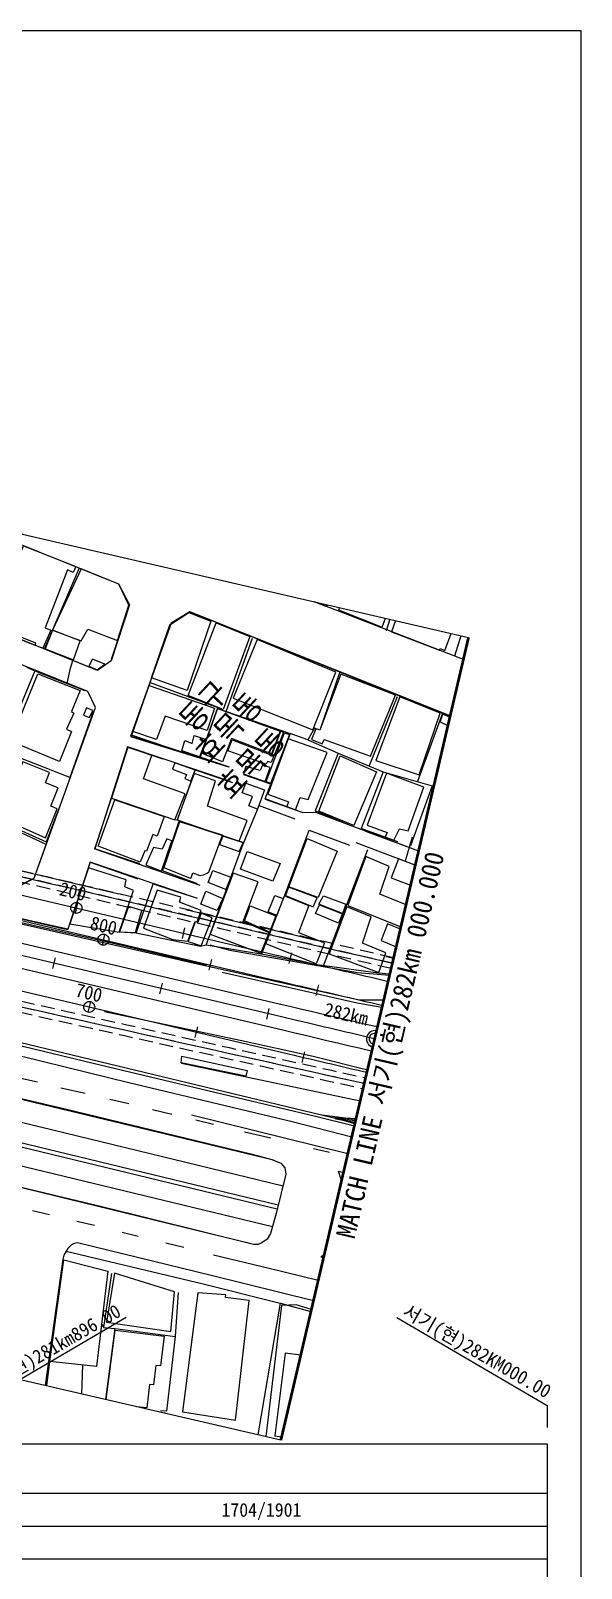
# Model space of a CAD drawing. Header units: millimetres. Extents: x 3302 to 4098, y 1103 to 1809.
# Drawn here: x 3997.7 to 4097.9, y 1339.2 to 1619.1 of the extents above; entities that cross this region are included whole.
import ezdxf
from ezdxf.enums import TextEntityAlignment as Align
from ezdxf.xclip import XClip

# ---------------------------------------------------------------- set-up
doc = ezdxf.new("R2010")
doc.units = ezdxf.units.MM
doc.header["$LTSCALE"] = 10
doc.header["$MEASUREMENT"] = 0
doc.header["$XCLIPFRAME"] = 2
for name, pattern in [('A-CENTR01', [2, 1.25, -0.25, 0.25, -0.25]), ('DASHED', [0.75, 0.5, -0.25]), ('HIDDEN', [0.375, 0.25, -0.125])]:
    doc.linetypes.add(name, pattern=pattern)
for name, color, linetype in [('TN-CABL', 4, 'Continuous'), ('TN-MACL', 6, 'A-CENTR01'), ('TN-MACT', 6, 'Continuous'), ('TT-TABL-LIN1', 4, 'Continuous'), ('TT-TABL-LIN2', 1, 'Continuous'), ('TT-TABL-TEX2', 3, 'Continuous'), ('TZ-BASE', 253, 'Continuous'), ('TZ-CABL', 4, 'Continuous'), ('TZ-LEAL', 1, 'Continuous'), ('TZ-LEAT', 3, 'Continuous')]:
    doc.layers.add(name, color=color, linetype=linetype)
doc.layers.add('TX-PAPR', color=2, linetype='Continuous', plot=False)
doc.styles.get("Standard").update_dxf_attribs({"font": 'GulimChe.ttf'})
doc.linetypes.add('TRACKS', pattern='A,3.81,[130,ltypeshp.shx,S=6.35,R=0,X=0,Y=0],3.81', length=7.62)
doc.linetypes.add('ZIGZAG', pattern='A,0.0001,-0.2,[131,ltypeshp.shx,S=0.2,R=0,X=-0.2,Y=0],-0.4,[131,ltypeshp.shx,S=0.2,R=180,X=0.2,Y=0],-0.2', length=0.8001)

# ---------------------------------------------------------------- blocks, each defined once
blk = doc.blocks.new('JD-DRDHDHDFHDHF')
at = {"layer": 'TZ-BASE'}
for p, q in [((623.51, 24.85), (623.05, 22.91)), ((623.51, 24.85), (623.05, 22.91)), ((642.98, 20.27), (642.52, 18.32)), ((642.98, 20.27), (642.52, 18.32)), ((628.42, 19.07), (627.96, 17.13)), ((619.41, 14.77), (618.95, 12.83)), ((647.89, 14.49), (647.43, 12.54)), ((662.45, 15.68), (661.99, 13.74)), ((662.45, 15.68), (661.99, 13.74)), ((638.88, 10.19), (638.42, 8.24)), ((667.36, 9.9), (666.9, 7.96)), ((625.86, 6.83), (625.4, 4.89)), ((658.35, 5.6), (657.89, 3.66)), ((645.33, 2.25), (644.87, 0.3)), ((677.82, 1.03), (677.36, -0.92)), ((664.8, -2.34), (664.34, -4.28))]:
    blk.add_line(p, q, dxfattribs=at)
at = {"layer": 'TZ-BASE', "linetype": 'DASHED', "ltscale": 5, "flags": 128}
blk.add_lwpolyline([(-9.88, 16.59, -0.172881), (352.19, 89.28), (352.27, 89.26), (353.26, 89.12), (354.25, 88.97), (355.23, 88.83), (356.22, 88.68), (357.21, 88.52), (358.2, 88.37), (359.19, 88.22), (360.18, 88.06), (361.16, 87.9), (362.15, 87.74), (363.14, 87.58), (364.12, 87.42), (365.11, 87.25), (366.1, 87.08), (367.08, 86.92), (368.07, 86.75), (369.05, 86.58), (370.04, 86.4), (371.02, 86.23), (372.01, 86.06), (372.99, 85.88), (373.98, 85.7), (374.96, 85.52), (375.94, 85.34), (376.93, 85.16), (377.91, 84.98), (378.89, 84.79), (379.87, 84.61), (380.86, 84.42), (381.84, 84.23), (382.82, 84.04), (383.8, 83.85), (384.78, 83.66), (385.76, 83.47), (386.75, 83.27), (387.73, 83.08), (388.71, 82.88), (389.69, 82.68), (390.67, 82.48), (391.65, 82.28), (392.63, 82.08), (393.61, 81.88), (394.59, 81.68), (395.56, 81.47), (396.54, 81.27), (397.52, 81.06), (398.5, 80.86), (399.48, 80.65), (400.46, 80.44), (401.43, 80.23), (402.41, 80.02), (403.39, 79.81), (404.37, 79.6), (405.34, 79.39), (406.32, 79.17), (407.3, 78.96), (408.27, 78.74), (409.25, 78.53), (410.23, 78.31), (411.2, 78.1), (412.18, 77.88), (413.16, 77.66), (414.13, 77.44), (415.11, 77.22), (416.08, 77), (417.06, 76.78), (418.03, 76.56), (419.01, 76.34), (419.98, 76.11), (420.96, 75.89), (421.93, 75.67), (422.91, 75.45), (423.88, 75.22), (424.86, 75), (425.83, 74.77), (426.8, 74.55), (427.78, 74.32), (428.75, 74.09), (429.73, 73.87), (430.7, 73.64), (431.68, 73.41), (432.65, 73.19), (433.62, 72.96), (434.6, 72.73), (435.57, 72.5), (436.54, 72.28), (437.52, 72.05), (438.49, 71.82), (439.46, 71.59), (440.44, 71.36), (441.41, 71.13), (442.38, 70.9), (443.36, 70.67), (444.33, 70.44), (445.3, 70.21), (446.28, 69.99), (657.56, 20.22), (658.54, 19.99), (659.51, 19.76), (660.48, 19.53), (661.46, 19.31), (662.43, 19.08), (663.4, 18.85), (664.38, 18.62), (665.35, 18.39), (666.32, 18.16), (667.3, 17.93), (668.27, 17.7), (669.25, 17.47), (670.22, 17.25), (671.19, 17.02), (672.17, 16.79), (673.14, 16.56), (674.11, 16.33), (675.09, 16.11), (676.06, 15.88), (677.03, 15.65), (678.01, 15.42), (678.98, 15.2), (679.96, 14.97), (680.93, 14.74), (681.02, 14.72)], format="xyb", dxfattribs=at)
at = {"layer": 'TZ-BASE'}
for points in [[(448.58, 65.03), (658.45, 15.6), (659.42, 15.37), (660.39, 15.14), (661.37, 14.91), (662.34, 14.68), (663.31, 14.45), (664.29, 14.22), (665.26, 13.99), (666.23, 13.76), (667.21, 13.54), (668.18, 13.31), (669.15, 13.08), (670.13, 12.85), (671.1, 12.62), (672.07, 12.39), (673.05, 12.16), (674.02, 11.94), (675, 11.71), (675.97, 11.48), (676.94, 11.25), (677.92, 11.03), (678.89, 10.8), (679.86, 10.57), (680.04, 10.53)], [(448.58, 65.03), (658.45, 15.6), (659.42, 15.37), (660.39, 15.14), (661.37, 14.91), (662.34, 14.68), (663.31, 14.45), (664.29, 14.22), (665.26, 13.99), (666.23, 13.76), (667.21, 13.54), (668.18, 13.31), (669.15, 13.08), (670.13, 12.85), (671.1, 12.62), (672.07, 12.39), (673.05, 12.16), (674.02, 11.94), (675, 11.71), (675.97, 11.48), (676.94, 11.25), (677.92, 11.03), (678.89, 10.8), (679.86, 10.57), (680.04, 10.53)], [(450.99, 59.84), (659.37, 10.76), (660.34, 10.53), (661.32, 10.3), (662.29, 10.07), (663.26, 9.84), (664.24, 9.61), (665.21, 9.38), (666.18, 9.15), (667.16, 8.92), (668.13, 8.69), (669.1, 8.47), (670.08, 8.24), (671.05, 8.01), (672.02, 7.78), (673, 7.55), (673.97, 7.32), (674.94, 7.1), (675.92, 6.87), (676.89, 6.64), (677.87, 6.41), (678.84, 6.19), (679.01, 6.14)], [(677.59, 0.05), (677.2, 0.14), (676.23, 0.37), (675.25, 0.6), (674.28, 0.83), (673.31, 1.06), (672.33, 1.29), (671.36, 1.51), (670.38, 1.74), (669.41, 1.97), (668.44, 2.2), (667.46, 2.43), (666.49, 2.66), (665.52, 2.89), (664.54, 3.12), (663.57, 3.35), (662.6, 3.58), (661.62, 3.8), (660.65, 4.03), (454.63, 52.56)], [(458.27, 45.28), (661.93, -2.69), (662.91, -2.92), (663.88, -3.15), (664.85, -3.38), (665.83, -3.61), (666.8, -3.83), (667.77, -4.06), (668.75, -4.29), (669.72, -4.52), (670.69, -4.75), (671.67, -4.98), (672.64, -5.21), (673.61, -5.44), (674.59, -5.67), (675.56, -5.89), (676.16, -6.04)], [(502.89, 43.5), (660.19, 6.45), (662.14, 6), (664.08, 5.54), (666.03, 5.08), (667.98, 4.62), (669.92, 4.16), (671.87, 3.71), (673.82, 3.25), (675.76, 2.79), (677.71, 2.34), (678.1, 2.25)], [(501.85, 39.12), (661.11, 1.61), (663.06, 1.16), (665.01, 0.7), (666.95, 0.24), (668.9, -0.22), (670.85, -0.68), (672.79, -1.13), (674.74, -1.59), (676.69, -2.05), (677.08, -2.14)]]:
    blk.add_lwpolyline(points, dxfattribs=at)
for points, elevation in [([(621.6, 64.83), (621.65, 65.01), (622.21, 67.49), (622.62, 68.93), (622.64, 68.97), (622.66, 69), (622.69, 69.03), (622.7, 69.06)], 49), ([(683.18, 32.46), (684.5, 36.79)], 51), ([(674.18, -14.5), (672.29, -14.36), (667.97, -13.81)], 47), ([(674.16, -14.6), (670.14, -14.34)], 48), ([(674.1, -14.87), (671.16, -14.56), (670.4, -14.5)], 49), ([(674.03, -15.16), (670.49, -14.59)], 50)]:
    blk.add_lwpolyline(points, dxfattribs=dict(at, elevation=elevation))
at = {"layer": 'TZ-BASE', "extrusion": (-0.043951, 0.009229, 0.998991), "elevation": 19.9, "flags": 128}
blk.add_lwpolyline([(-127.68, 664.41), (-127.68, 631.17)], dxfattribs=at)
at = {"layer": 'TZ-BASE'}
for points in [[(619.18, 141.59, 51.34), (605.19, 104.62, 50.59), (605.94, 103.63, 50.54), (634.7, 91.39, 51.21), (638.41, 93.36, 51.26), (645.48, 114.61, 51.26)], [(693.73, 69.09, 51.71), (647.5, 86.97, 51.5), (645.57, 90.54, 51.31), (660.73, 134.78, 50.48), (671.23, 131.26, 50.31), (670.97, 130.42, 50.31), (681.39, 126.74, 50.13), (681.84, 128.01, 50.13), (684.99, 126.96, 49.94), (686.54, 131.5, 49.69)], [(645.36, 25.61, 48.01), (625.8, 32.22, 46.6), (621.76, 20.03, 46.47), (614.63, 21.6, 45.73), (587.9, 27.92, 45.24), (556.82, 34.96, 44.58), (525.58, 42.39, 44.22), (484.17, 52.78, 43.81), (433.28, 66.01, 43.25), (416.73, 70.19, 43.02), (399.19, 74.63, 42.61), (392.38, 75.94, 42.45), (381.11, 78.37, 42.33), (366.41, 79.74, 42.3), (343.29, 82, 42.25), (335.37, 82.82, 41.74), (323.38, 83.75, 41.15), (289.9, 84.55, 41.51), (278.09, 84.35, 41.45), (269.3, 84.08, 41.4)], [(156.46, 64.87, 46.82), (171.58, 67.78, 46.82), (191.25, 71.04, 46.82), (214.66, 73.43, 46.82), (233.5, 74.65, 46.7), (238.71, 81.21, 47.07), (267.67, 83.04, 47.3), (291.25, 83.33, 47.41), (322.34, 82.79, 47.39), (354.94, 79.68, 47.35), (381.69, 76.75, 47.35), (388.61, 75.49, 47.85), (432.51, 64.88, 47.85), (472.05, 54.58, 48.39), (516.69, 43.31, 48.56), (548.05, 35.76, 48.58), (573.3, 30.01, 49.08), (646.97, 13.36, 48.7)], [(647, 13.4, 49.11), (629.51, 17.53, 48.83), (608.31, 22.26, 48.9), (583.13, 27.93, 48.88), (550.98, 35.39, 48.47), (526.7, 41.19, 48.5), (501.7, 47.18, 48.5), (478.99, 52.94, 48.37), (464.44, 56.84, 48.26), (450.27, 60.47, 48.44), (435.6, 64.35, 47.91), (422.29, 67.75, 47.93), (411.58, 70.42, 47.88)], [(598.5, 44.55, 45.58), (593.86, 32.34, 45.4), (612.45, 27.57, 45.83), (615.6, 29.28, 45.83), (626.76, 60.34, 49.08), (625.37, 63.27, 49.03), (581.62, 80.91, 48.6)], [(691.33, 58.81, 51.75), (643.94, 77.78, 51.34), (640.55, 75.67, 51.23), (633.16, 55.07, 48.62), (651.01, 49.57, 49.31)], [(691.31, 58.73, 51.75), (643.94, 77.78, 51.34), (640.29, 75.41, 51.23), (633.3, 55.28, 48.62), (651.01, 49.57, 49.31)], [(691.28, 58.6, 65.27), (689.92, 59.14, 65.19), (689.52, 57.75, 65.03), (690.92, 57.05, 62.63)], [(292.04, 56.59, 42.91), (308.25, 56.64, 42.97), (320.1, 56.61, 42.94), (329.85, 56.51, 42.94), (343.64, 56.57, 42.86), (357.62, 56.34, 42.91), (368.42, 55.93, 42.76), (371.89, 55.7, 42.86), (374.66, 55.39, 42.89), (379.96, 54.54, 42.94), (388.69, 52.61, 42.79), (410.94, 47.31, 42.81), (432.71, 42.15, 42.81), (462.33, 35.33, 42.91), (487.32, 29.24, 43.07), (504.11, 25.3, 43.22), (548.69, 14.6, 44.27), (587.39, 5.07, 45.37), (600.68, 1.81, 46.11), (626.32, -4.38, 47.98), (666.81, -14, 51.23), (673.89, -15.76, 51.94)], [(300.72, 54.81, 42.71), (314, 54.86, 42.79), (328.56, 54.72, 42.74), (340.72, 54.71, 42.74), (348.95, 54.74, 42.71), (357, 54.69, 42.79), (360.7, 54.64, 42.79), (364.7, 54.63, 42.79), (368.59, 54.22, 42.81), (373.44, 53.8, 42.81), (376.83, 53.27, 42.79), (381.3, 52.35, 42.81), (390.38, 50.2, 42.74), (400.86, 47.79, 42.53), (417.22, 43.94, 42.68), (434.32, 39.97, 42.66), (462.12, 33.17, 42.84), (487.36, 27.17, 42.91), (528.25, 17.42, 43.71), (578.11, 5.38, 45.17), (609.44, -2.16, 46.86), (632.84, -7.92, 48.44), (662.54, -15, 50.65), (673.42, -17.77, 51.75)], [(651.37, 46.87, 49.42), (632.62, 53.2, 48.65), (626.64, 34.61, 46.73), (645.79, 28.02, 47.98)], [(657.63, 43.68, 50.49), (664.54, 41.25, 50.8), (666.79, 41.3, 50.72), (685.58, 34.24, 51.46)], [(675.94, 37.86, 51.08), (685.58, 34.24, 51.46)], [(684.98, 31.66, 51.39), (674.22, 35.73, 51.39)], [(683.29, 24.44, 54.53), (678.51, 26.38, 54.38), (680.22, 31.43, 54.72), (675.98, 33.23, 54.61), (672.69, 24.3, 54.41), (682.35, 20.41, 54.3)], [(684.98, 31.65, 54.38), (681.93, 32.82, 54.46), (680.59, 29.35, 54.41), (680.59, 29.35, 54.41)], [(680.59, 29.35, 54.41), (684.13, 28.01, 54.39)], [(672.53, 24.05, 54.41), (669.3, 15.53, 54.36), (678.32, 12.1, 54.36), (679.62, 15.7, 54.36), (675.35, 17.48, 54.36), (676.94, 22.26, 54.36), (672.53, 24.05, 54.41)], [(682.26, 20.04, 54.37), (679.92, 21, 54.26), (678.78, 17.96, 54.15), (678.78, 17.96, 54.15)], [(647.61, 17.17, 50.75), (651.22, 16.18, 51.46), (674.49, 12.14, 51.12), (680.3, 11.63, 51.04)], [(678.78, 17.96, 54.15), (681.5, 16.77, 54.27)], [(642.37, 14.4, 48.72), (674.79, 7.17, 49.83), (679.25, 7.14, 50.59)], [(678.92, 5.74, 45.13), (674.37, 6.53, 45.22), (649.84, 12.1, 45.55)], [(628.38, 5.04, 46.52), (653.1, -0.19, 47.19), (666.37, -3.1, 47.06), (676.27, -5.57, 46.92)], [(563.79, 1.16, 45.35), (581.63, -3.43, 45.32), (621.24, -12.71, 47.45), (655.07, -20.88, 50.03), (658.89, -21.89, 50.24), (660.51, -22.55, 50.59), (661.23, -23.45, 50.62), (661.44, -24.59, 50.62), (659.63, -31.75, 50.62), (658.61, -35.37, 50.62), (658.03, -36.38, 50.59), (657.04, -37.09, 50.57), (656.37, -37.37, 50.49), (655.56, -37.39, 50.39), (627.95, -30.52, 48.44), (592.19, -21.98, 46.32), (559.98, -14.3, 45.12)], [(659.16, -22.02, 44.86), (563.82, 0.92, 44.4)], [(608.08, 0.57, 47.75), (671.19, -14.59, 52.18), (673.99, -15.35, 52.77)], [(568.31, -4.21, 44.35), (660.91, -26.68, 44.9)], [(660.01, -30.24, 44.83), (562.47, -6.61, 44.86), (562.33, -7.26, 44.86), (659.84, -30.9, 44.86)], [(612.65, -6.98, 46.6), (616.23, -7.8, 46.93)], [(620.45, -8.85, 47.27), (624.89, -9.85, 47.52)], [(629.38, -10.9, 47.98), (632.82, -11.74, 47.98)], [(566.98, -11.87, 44.32), (658.97, -34.1, 44.95)], [(637.15, -12.82, 48.37), (640.66, -13.65, 48.75)], [(644.22, -13.78, 49.7), (672.7, -20.84, 52.04)], [(560.33, -14.08, 44.45), (655.11, -37.2, 44.63)], [(645.04, -14.71, 48.96), (648.24, -15.47, 49.47)], [(653.91, -16.87, 49.75), (658.68, -17.99, 50.24)], [(666.43, -19.89, 50.67), (669.37, -20.6, 51.11)], [(671.56, -25.71, 51.44), (671.02, -24.03, 51.41), (671.9, -24.27, 51.5)], [(615.31, -31.2, 47.5), (618.42, -31.9, 47.73)], [(623.35, -33.15, 48.11), (626.58, -33.87, 48.11)], [(631.64, -35.13, 48.52), (634.55, -35.83, 48.78)], [(621.42, -38.57, 48.24), (620.99, -39.34, 48.15), (620.82, -40.04, 48.09), (617.33, -65.17, 49.62), (639.45, -67.99, 49.7)], [(666.44, -47.61, 51.74), (648.09, -43.1, 50.13), (623.47, -37.08, 48.24), (622.89, -37.18, 48.26), (622.39, -37.45, 48.26), (622.08, -37.74, 48.16), (621.76, -38.12, 48.03), (621.42, -38.57, 48.24)], [(621.42, -38.57, 48.24), (634.63, -41.73, 48.96), (646.37, -44.56, 50.31), (660.38, -48.04, 52.35), (665.99, -49.56, 52.51)], [(639.55, -37.07, 49.16), (642.88, -37.84, 49.44)], [(668.28, -39.74, 51.52), (667.81, -39.71, 51.48), (668.43, -39.1, 51.45)], [(667.3, -43.92, 51.34), (658.39, -41.75, 50.65), (648.23, -39.34, 49.88)], [(666.07, -49.21, 53.25), (663.32, -48.33, 53.31), (660.6, -48.46, 53.31), (654.97, -96.18, 53.31), (635.98, -93.63, 53.31), (633.3, -120.45, 53.31)], [(664.12, -57.54, 57.99), (661.32, -57.14, 57.99), (659.42, -72.19, 58.15), (659.42, -72.19, 58.15)], [(659.42, -72.19, 58.15), (660.65, -72.39, 58.08)]]:
    blk.add_polyline3d(points, dxfattribs=at)
for points in [[(629.62, 68.86, 49.6), (627.12, 67.08, 49.19), (587.29, 83.16, 48.85), (585.82, 85.46, 48.98), (590.99, 98.9, 49.29), (630.98, 82.86, 51.06), (632.93, 79.02, 51.06), (629.62, 68.86, 49.6)], [(657.09, 83.33, 62.55), (661.08, 94.96, 62.55), (653.7, 97.45, 62.55), (653.4, 96.46, 64.19), (648.26, 98.2, 64.24), (645.69, 90.73, 62.6), (647.52, 86.97, 62.6), (657.09, 83.33, 62.55)], [(617.21, 71.15, 54.74), (615.79, 71.66, 54.74), (615.89, 72.03, 54.74), (607.59, 75.37, 55.25), (611.23, 84.48, 55.25), (611.52, 84.43, 55.25), (613.65, 89.76, 55.23), (623.18, 85.99, 53.79), (622.72, 84.95, 53.79), (621.65, 85.39, 53.79), (617.61, 74.88, 53.82), (618.67, 74.43, 54.51), (617.21, 71.15, 54.74)], [(668.69, 78.76, 58.91), (658.98, 82.55, 58.91), (662.28, 92.12, 57.93), (672, 88.92, 58.91), (668.69, 78.76, 58.91)], [(683.47, 88.1, 59.34), (674.64, 91.19, 56.55), (672.54, 84.6, 56.5), (673.38, 84.37, 56.48), (671.01, 78.1, 59.51), (678.98, 74.99, 59.42)], [(695.84, 85.38, 56.25), (686.09, 88.73, 56.39), (680.63, 74.14, 59.13), (689.41, 70.77, 59.08), (689.53, 71.06, 59.08), (690.33, 70.75, 59.08), (695.84, 85.38, 56.25)], [(618.95, 74.4, 53.21), (624.19, 72.48, 58.25), (625.36, 74.63, 54.1), (630.8, 72.54, 53.77), (632.84, 78.98, 58.27), (631.04, 82.78, 58.25), (624.16, 85.59, 58.02), (618.95, 74.4, 53.21)], [(636.98, 65.75, 62.34), (640.31, 75.38, 62.37), (643.79, 77.64, 62.17), (647.75, 76.07, 61.78), (643.46, 63.45, 58.43), (636.98, 65.75, 62.34)], [(654.84, 73.29, 58.97), (649.98, 59.96, 58.86), (643.63, 62.54, 54.08), (648.76, 75.76, 58.86), (654.84, 73.29, 58.97)], [(622.74, 69.04, 53.21), (623.96, 72.49, 53.21), (618.95, 74.4, 53.21), (617.58, 71.04, 53.21), (622.74, 69.04, 53.21)], [(651.82, 62.04, 56.46), (666.36, 56.3, 56.15), (670.54, 66.81, 56.56), (656.18, 72.7, 59.12), (651.82, 62.04, 56.46)], [(620.24, 50.54, 53.67), (611.3, 54.21, 53.67), (616.28, 66.45, 53.67), (623.99, 63.42, 53.67), (622.43, 59.63, 53.74), (622.82, 59.33, 53.74), (621.51, 56.42, 53.67), (622.39, 55.99, 53.72), (620.24, 50.54, 53.67)], [(633.56, 55.97, 53.64), (636.57, 64.38, 53.74), (648.45, 60.23, 54.02), (647.07, 56.16, 53.62), (639.44, 58.8, 53.67), (637.86, 54.51, 53.67), (633.56, 55.97, 53.64)], [(671.4, 66.4, 59.14), (667.6, 56.24, 55.23), (666.86, 56.49, 55.18), (666.07, 54.54, 55.28), (668.05, 53.76, 55.41), (668.41, 54.55, 56.02), (676.85, 51.48, 56.12), (681.37, 62.57, 56.43), (671.4, 66.4, 59.14)], [(685.68, 48.08, 59.55), (689.48, 59.31, 59.53), (682.17, 62.31, 59.27), (677.81, 50.68, 59.55), (685.68, 48.08, 59.55)], [(646.08, 52.05, 53.97), (649, 60.17, 53.97), (660.41, 56.03, 54.2), (658.78, 51.89, 54.2), (651.55, 54.69, 54.1), (649.86, 50.47, 54.1), (646.08, 52.05, 53.97)], [(661.86, 54.62, 55.2), (658.13, 44.59, 55.2), (661.91, 43.17, 55.2), (661.59, 42.32, 55.2), (663.18, 41.74, 55.51), (664.04, 44, 55.48), (665.49, 43.59, 55.48), (668.92, 52.16, 55.33), (661.86, 54.62, 55.2)], [(619.99, 45.72, 54.15), (617.68, 46.63, 53.97), (618.41, 48.5, 53.9), (613.57, 50.48, 54.72), (613.01, 49.11, 53.1), (612.6, 49.29, 53.05), (608.95, 40.53, 53.03), (617.68, 36.64, 54.46), (619.82, 41.89, 54.46), (618.66, 42.37, 54), (619.99, 45.72, 54.15)], [(632.67, 53.13, 52.62), (629.68, 43.86, 52.62), (641.23, 39.93, 52.85), (643.1, 44.64, 52.85), (635.51, 47.37, 52.85), (637.01, 51.59, 52.85), (632.67, 53.13, 52.62)], [(667.44, 41.49, 55.69), (671.28, 51.56, 55.28), (677.94, 48.63, 55.59), (673.8, 38.88, 55.3), (667.44, 41.49, 55.69)], [(640.76, 49.15, 52.23), (643.36, 48.15, 52.23), (643.06, 47.44, 52.23), (644.14, 46.97, 52.23), (644.89, 48.95, 52.23), (641.21, 50.3, 52.16), (640.76, 49.15, 52.23)], [(644.72, 48.35, 53.18), (641.65, 39.91, 53.31), (652.94, 36.05, 53.31), (654.35, 39.78, 53.31), (647.14, 42.37, 53.21), (648.59, 46.99, 53.21), (644.72, 48.35, 53.18)], [(679.74, 48.4, 55.97), (676.25, 38.94, 55.97), (679.86, 37.59, 55.97), (679.48, 36.77, 55.97), (681.09, 36.2, 55.97), (682.12, 38.3, 55.97), (683.67, 37.88, 55.97), (686.55, 45.88, 59.02), (679.74, 48.4, 55.97)], [(653.48, 44.81, 52.46), (654.14, 46.59, 52.46), (657.53, 45.39, 52.46), (656.28, 41.87, 52.26), (654.71, 42.44, 52.26), (655.32, 44.18, 52.26), (653.48, 44.81, 52.46)], [(627.27, 35.14, 52.26), (630.31, 43.55, 52.26), (639.3, 40.54, 52.46), (637.99, 36.93, 52.41), (637.21, 37.26, 52.21), (636.07, 34.23, 52.21), (635.78, 34.27, 52.21), (634.93, 32.18, 52.36), (627.27, 35.14, 52.26)], [(642.05, 39.55, 52.77), (639.21, 31.24, 52.77), (644.02, 29.29, 52.77), (644.18, 29.33, 52.77), (644.5, 30.26, 52.77), (645.78, 29.8, 52.77), (646.4, 29.91, 52.77), (647.12, 30.21, 52.77), (647.41, 30.43, 52.77), (647.47, 30.58, 52.77), (649.86, 37.09, 52.77), (642.05, 39.55, 52.77)], [(612.43, 27.75, 53.49), (615.63, 29.32, 53.46), (617.81, 35.44, 54.41), (611.42, 38.37, 52.8), (611.27, 37.84, 52.98), (610, 38.39, 52.31), (606.49, 29.87, 52.23), (612.43, 27.75, 53.49)], [(661.94, 27.71, 53.26), (665.27, 36.53, 53.1), (670.73, 34.21, 53.18), (667.33, 25.78, 53.18), (661.94, 27.71, 53.26)], [(654.39, 34.12, 54), (660.39, 31.97, 53.77), (659.03, 28.77, 53.87), (653.18, 30.92, 53.87), (654.39, 34.12, 54)], [(625.48, 31.17, 52.26), (622.07, 20.97, 52.26), (631.1, 19.48, 52.44), (633.68, 27.05, 52.26), (632.13, 27.71, 52.23), (632.35, 28.97, 52.23), (625.48, 31.17, 52.26)], [(647.26, 28.49, 51.16), (648.14, 30.66, 51.16), (651.43, 29.45, 51.16), (650.48, 27.2, 51.16), (647.26, 28.49, 51.16)], [(651.81, 30.23, 54.2), (647.65, 19.1, 53.92), (656.85, 15.65, 54), (658.39, 19.37, 54), (653.62, 21.38, 54), (656.35, 28.6, 54), (651.81, 30.23, 54.2)], [(638.02, 27.1, 52.54), (635.48, 20.22, 52.41), (640.83, 18.12, 52.39), (643.57, 17.8, 52.44), (644.93, 21.43, 52.44), (645.27, 21.35, 52.44), (646.03, 23.38, 52.46), (642.09, 24.94, 52.46), (642.32, 25.85, 52.46), (638.02, 27.1, 52.54)], [(645.96, 24.54, 51.16), (646.85, 26.93, 51.16), (649.94, 25.59, 51.16), (648.92, 23.41, 51.16), (645.96, 24.54, 51.16)], [(657.77, 17.32, 54.1), (661.16, 26.09, 54.15), (665.59, 24.29, 54.36), (663.71, 19.43, 54.2), (668.48, 17.52, 54.23), (666.91, 13.72, 54.23), (657.77, 17.32, 54.1)], [(659.39, 26.13, 53.28), (660.94, 25.58, 53.28), (659.76, 22.51, 53.28), (658.21, 23.19, 53.28), (659.39, 26.13, 53.28)], [(667.53, 24.41, 53.28), (671.76, 22.78, 53.49), (671.01, 21.11, 53.44), (666.81, 22.88, 53.36), (667.53, 24.41, 53.28)], [(642.51, -3.09, 48.34), (654.38, -5.73, 48.26), (654.11, -6.77, 48.62), (642.36, -4.34, 48.39), (642.51, -3.09, 48.34)], [(618.47, -58.65, 63.34), (621.02, -40.14, 63.37), (629.04, -42.23, 63.29), (626.95, -59.6, 60.3), (618.47, -58.65, 63.34)], [(628.79, -51.52, 60.07), (640.46, -53.2, 60.27), (641.15, -45.97, 60.32), (630.22, -42.58, 60.17), (628.79, -51.52, 60.07)], [(645.41, -46.19, 62.91), (642.61, -67.8, 63.06), (652.28, -69.36, 63.47), (654.77, -47.57, 63.34), (650.44, -46.99, 63.65), (650.48, -46.55, 63.62), (645.41, -46.19, 62.91)], [(636.12, -67.11, 56.84), (628.6, -66.24, 56.94), (630.37, -52.98, 56.82), (639.28, -54.05, 56.79), (638.61, -59.45, 56.79), (637.73, -59.39, 56.79), (637.3, -62.9, 56.89), (636.62, -62.87, 56.89), (636.12, -67.11, 56.84)]]:
    blk.add_polyline3d(points, close=True, dxfattribs=at)
at = {"layer": 'TZ-BASE', "linetype": 'Continuous'}
for points in [[(668.91, 78.73, 54.93), (674.57, 94.8, 54.44), (685.06, 91.31, 54.88), (697.7, 86.92, 53.83), (697.89, 86.86, 53.83)], [(685.06, 91.31, 54.88), (679.68, 74.28, 54.85)], [(697.7, 86.92, 53.83), (692.1, 69.72, 54.74)], [(399.77, 74.41, 44.76), (416.9, 70.08, 44.86), (433.58, 65.89, 44.99), (450.03, 61.65, 45.24), (466.09, 57.55, 45.4), (483.74, 52.87, 45.58), (509.97, 46.22, 45.68), (532.05, 40.72, 45.68), (554.28, 35.55, 45.94), (574.85, 30.88, 47.39), (602.82, 24.31, 47.75), (620.8, 20.13, 48.11), (621.76, 19.95, 48.26), (622.07, 20.97, 52.26)], [(617.57, 71.15, 52.77), (623.81, 85.65, 52.77)], [(615.79, 71.66, 54.74), (606.63, 75.36, 53.33)], [(650.56, 59.63, 53.85), (655.32, 72.99, 53.85)], [(627.11, 67.1, 52.13), (617.21, 71.15, 54.74)], [(630.8, 72.54, 53.77), (629.65, 69.07, 52.64)], [(614.19, 67.69, 51.52), (615.75, 67.05, 51.52), (609.75, 52.44, 51.77), (599.69, 56.69, 51.7)], [(626.21, 69.16, 52.81), (625.58, 67.85, 52.81), (627.08, 67.21, 52.81), (628.46, 68.23, 52.81), (626.21, 69.16, 52.81)], [(615.75, 67.05, 51.52), (624.81, 63.47, 51.62)], [(640.29, 52.95, 51.93), (633.33, 55.32, 52.31), (636.71, 64.88, 52.21), (649.02, 60.37, 52.74), (645.81, 51.29, 52.49), (642.77, 52.32, 52.74)], [(671.19, 66.64, 55.66), (667.6, 56.24, 54.69), (666.66, 56.61, 54.28), (665.42, 54.45, 53.85), (662.23, 55.64, 53.64)], [(676.61, 49.7, 55.05), (681.75, 62.38, 55.05)], [(626.34, 59.56, 51.9), (622.07, 47.62, 50.85), (609.75, 52.44, 51.77)], [(625.15, 60.32, 51.87), (624.59, 58.98, 51.79), (625.7, 58.51, 51.75), (626.29, 59.79, 51.75), (625.15, 60.32, 51.87)], [(648.85, 60.21, 53.97), (662.23, 55.64, 53.64), (658.71, 46.41, 53.41), (653.8, 48.11, 52.92)], [(689.92, 59.33, 58.1), (685.38, 46.86, 56.3)], [(660.49, 56.04, 53.9), (661.02, 55.83, 53.85), (658.76, 50.32, 53.85), (658.09, 50.52, 53.85), (657.85, 50.05, 53.85), (650.86, 52.46, 53.88), (651.66, 54.47, 53.85), (658.87, 51.69, 53.85), (660.49, 56.04, 53.9)], [(642.49, 52.47, 52.81), (643.04, 54.33, 52.81), (644.35, 53.8, 52.81), (644.74, 55.28, 52.84), (646.89, 54.54, 52.84), (645.73, 51.39, 52.84), (642.49, 52.47, 52.81)], [(658.64, 46.54, 53.48), (657.81, 46.87, 53.43), (661.16, 55.74, 53.48), (662.06, 55.45, 53.45), (658.64, 46.54, 53.48)], [(665.42, 54.45, 53.85), (670.95, 52.02, 53.33), (666.76, 41.56, 53.21)], [(632.67, 53.13, 52.62), (639.01, 51.01, 51.82)], [(651.16, 49.51, 52.64), (645.81, 51.29, 52.49)], [(670.95, 52.02, 53.33), (679.11, 48.67, 54.08), (675.12, 38.35, 53.38)], [(641.19, 50.33, 52.16), (644.92, 49.01, 52.18), (641.63, 39.86, 51.67), (641.23, 39.93, 52.85)], [(644.92, 49.01, 52.18), (651.7, 46.72, 52)], [(654.14, 49.6, 52.95), (653.74, 48.27, 52.95), (657.63, 46.91, 52.95), (658.59, 49.45, 52.95), (657.18, 49.88, 52.95), (656.77, 48.86, 52.95), (654.14, 49.6, 52.95)], [(679.11, 48.67, 54.08), (688.06, 46.09, 53.36), (684.08, 35.17, 53.51)], [(664.57, 41.16, 52.69), (657.64, 43.76, 52.41), (658.71, 46.41, 53.41)], [(688.06, 46.09, 53.36), (688.33, 46, 53.39)], [(620.67, 43.37, 48.75), (617.79, 35.92, 48.55)], [(634.86, 31.9, 50.72), (626.67, 34.64, 50.42), (629.68, 43.86, 52.62)], [(667.14, 13.51, 53.13), (657.59, 15.34, 53), (646.91, 17.08, 53.03), (653.45, 35.03, 52.16), (656.57, 42.53, 52.72), (663.03, 40.11, 52.49)], [(604.34, 30.13, 47.8), (608.19, 40.2, 47.96), (617.79, 35.92, 48.55)], [(645.36, 28.26, 50.88), (638.95, 30.62, 51.18), (642, 39.67, 51.54), (653.73, 35.78, 51.49)], [(673.03, 38.96, 53.41), (666.76, 41.56, 53.21)], [(640.68, 36.08, 51.32), (639.73, 36.46, 51.34), (638.9, 34.58, 51.34), (637.31, 34.85, 51.34), (635.94, 31.72, 51.34), (638.79, 30.59, 51.34), (640.68, 36.08, 51.32)], [(649.92, 36.96, 51.49), (649.34, 35.43, 51.49), (652.95, 34.13, 51.49), (653.62, 35.71, 51.49), (649.92, 36.96, 51.49)], [(656.96, 15.44, 54.13), (661.24, 26.2, 52.98), (665.65, 38.02, 52.85), (673, 35.32, 53.05)], [(681.81, 35.93, 53.67), (675.12, 38.35, 53.38)], [(668.27, 13.36, 52.72), (676.36, 34.49, 52.9)], [(625.48, 31.17, 52.26), (625.81, 32.19, 50.59), (634.46, 29.19, 50.88)], [(646.91, 17.08, 53.03), (645.87, 16.88, 51.18), (634.19, 19.26, 51.13), (637.26, 28.27, 50.98), (643.42, 26.26, 50.47)], [(666.42, 24.07, 53.12), (667.14, 25.72, 53.05), (661.89, 27.63, 53.05), (661.35, 26.15, 53.05), (666.42, 24.07, 53.12)], [(667.44, 24.58, 53.12), (668.3, 26.09, 52.91), (672.32, 24.54, 52.93), (671.73, 22.86, 52.93), (667.44, 24.58, 53.12)], [(631.15, 19.54, 51.44), (634.07, 19.43, 51.44), (635.22, 23.4, 51.44), (632.78, 24.12, 51.44), (631.15, 19.54, 51.44)], [(643.62, 17.76, 51.58), (646.03, 16.98, 51.58), (648.03, 22.07, 51.53), (646.02, 22.9, 51.53), (645.38, 21.24, 51.53), (644.94, 21.35, 51.53), (643.62, 17.76, 51.58)], [(654.9, 24.28, 53.62), (659.6, 22.44, 53.62), (658.45, 19.49, 53.62), (653.88, 21.5, 53.62), (654.9, 24.28, 53.62)], [(634.19, 19.26, 51.13), (631.1, 19.48, 52.44)], [(680.33, 11.8, 53.84), (678.2, 12.01, 54.15), (667.14, 13.51, 53.13)], [(680.33, 11.8, 53.84), (678.2, 12.01, 54.15)], [(629.7, -42.65, 53.23), (628.2, -52.47, 53.23), (630.33, -52.68, 53.26)], [(641.8, -46.12, 53.26), (641.29, -54.09, 53.26)], [(635.48, -93.52, 55.36), (652.31, -96.17, 55.48), (660.46, -48.05, 53.15), (665.98, -49.56, 53.19)], [(628.59, -66.3, 53.74), (630.33, -52.68, 53.82), (641.29, -54.09, 54.28), (639.7, -67.7, 54.84), (638.58, -67.64, 54.72)], [(624.22, -65.58, 52.87), (617.74, -64.71, 52.67), (618.47, -58.65, 52.67)], [(628.57, -66.28, 53.87), (624.22, -65.58, 53.31), (624.45, -59.32, 53.33)]]:
    blk.add_polyline3d(points, dxfattribs=at)
at = {"layer": 'TZ-BASE'}
for centre in [(623.28, 23.88), (623.28, 23.88), (628.19, 18.1), (625.63, 5.86)]:
    blk.add_circle(centre, 1, dxfattribs=at)
for radius in [1.5, 1, 1]:
    blk.add_arc((677.59, 0.05), radius, 76.8373, 256.8373, dxfattribs=at)
at = {"layer": 'TZ-BASE', "linetype": 'Continuous'}
for s, p in [('동구', (644.46, 55.63)), ('효목동', (647.33, 49.85)), ('효목동', (651.37, 43.34))]:
    blk.add_text(s, height=4, rotation=46.8835, dxfattribs=at).set_placement(p)
at = {"layer": 'TZ-BASE'}
for s, rotation, p in [('200', 346.747, (620.03, 26.23)), ('200', 346.747, (620.03, 26.23)), ('800', 346.747, (625.61, 20)), ('700', 346.747, (622.93, 7.8)), ('282km', 346.8373, (668.2, 4.27))]:
    blk.add_text(s, height=2.5, rotation=rotation, dxfattribs=at).set_placement(p)
blk = doc.blocks.new('JD-경부고속하선표_190503')
at = {"layer": 'TT-TABL-LIN1'}
blk.add_lwpolyline([(2, 114), (785.58, 114), (785.58, 39), (2, 39)], close=True, dxfattribs=at)
at = {"layer": 'TT-TABL-LIN2'}
for points in [[(785.58, 105), (9.33, 105)], [(785.58, 99), (9.33, 99)], [(785.58, 93), (9.33, 93)]]:
    blk.add_lwpolyline(points, dxfattribs=at)

msp = doc.modelspace()

# ---------------------------------------------------------------- linework, layer by layer
at = {"layer": 'TN-CABL', "linetype": 'ZIGZAG', "ltscale": 0.5}
msp.add_lwpolyline([(3959.33, 1449.69, 0.001386), (4058.4, 1427.51)], format="xyb", dxfattribs=at)
at = {"layer": 'TN-MACL', "const_width": 0.5}
msp.add_lwpolyline([(4043.21, 1362.54), (4077.37, 1508.65)], dxfattribs=at)
at = {"layer": 'TX-PAPR'}
msp.add_lwpolyline([(3301.89, 1103.05), (4097.89, 1103.05), (4097.89, 1619.05), (3301.89, 1619.05)], close=True, dxfattribs=at)
msp.add_lwpolyline([(3343.64, 1501.11), (3555.94, 1579.93), (3776.9, 1578.2), (4077.37, 1508.63), (4043.21, 1362.57), (3759.18, 1428.33), (3582.32, 1429.72), (3421.7, 1370.09), (3343.64, 1501.11)], dxfattribs=at)
at = {"layer": 'TZ-CABL', "linetype": 'HIDDEN'}
for points in [[(3964.59, 1472.38, -0.000475), (4063.51, 1449.35)], [(3964.61, 1473.4, -0.000476), (4063.73, 1450.33)], [(3964.16, 1471.45, -0.000476), (4063.28, 1448.38)], [(3959.33, 1449.69, 0.001386), (4058.4, 1427.51)], [(3959.35, 1450.71, 0.001389), (4058.62, 1428.49)], [(3958.91, 1448.76, 0.001389), (4058.18, 1426.54)]]:
    msp.add_lwpolyline(points, format="xyb", dxfattribs=at)
at = {"layer": 'TZ-CABL', "linetype": 'TRACKS', "ltscale": 0.025}
msp.add_lwpolyline([(3964.59, 1472.38, -0.000475), (4063.51, 1449.35)], format="xyb", dxfattribs=at)
at = {"layer": 'TZ-LEAL'}
for points in [[(4015.07, 1384.9), (3987.68, 1368.87), (3987.68, 1364.87)], [(4064.3, 1384.9), (4091.68, 1368.87), (4091.68, 1364.87)]]:
    msp.add_lwpolyline(points, dxfattribs=at)

# ---------------------------------------------------------------- block references
at = {"layer": 'TT-TABL-LIN2'}
msp.add_blockref('JD-경부고속하선표_190503', (3306.11, 1247.87), dxfattribs=at)
at = {"layer": 'TZ-BASE'}
ref = msp.add_blockref('JD-DRDHDHDFHDHF', (3382.7, 1435.54), dxfattribs=at)
XClip(ref).set_block_clipping_path([(-39.0635841629, 65.5650149224), (173.2422440226, 144.3902753607), (394.1932433548, 142.6534344017), (694.6667461647, 73.0834723739), (660.5091346288, -72.9759921391), (376.4732620776, -7.2119075089), (199.6187412431, -5.8216980213), (38.9991202899, -65.4568176095)])

# ---------------------------------------------------------------- texts
at = {"layer": 'TN-MACT'}
msp.add_text('MATCH LINE 서기(현)282km 000.000', height=3.5, rotation=76.8373, dxfattribs=at).set_placement((4063.1, 1434.48), align=Align.MIDDLE_CENTER)
at = {"layer": 'TT-TABL-TEX2'}
msp.add_text('1704/1901', height=2.5, dxfattribs=at).set_placement((4039.68, 1349.87), align=Align.MIDDLE_CENTER)
at = {"layer": 'TZ-LEAT'}
for s, rotation, p in [('서기(현)281km896.00', 30, (4001.18, 1377.66)), ('서기(현)282KM000.00', 330, (4078.29, 1377.7))]:
    msp.add_text(s, height=2.5, rotation=rotation, dxfattribs=at).set_placement(p, align=Align.CENTER)

doc.saveas('drawing.dxf')
